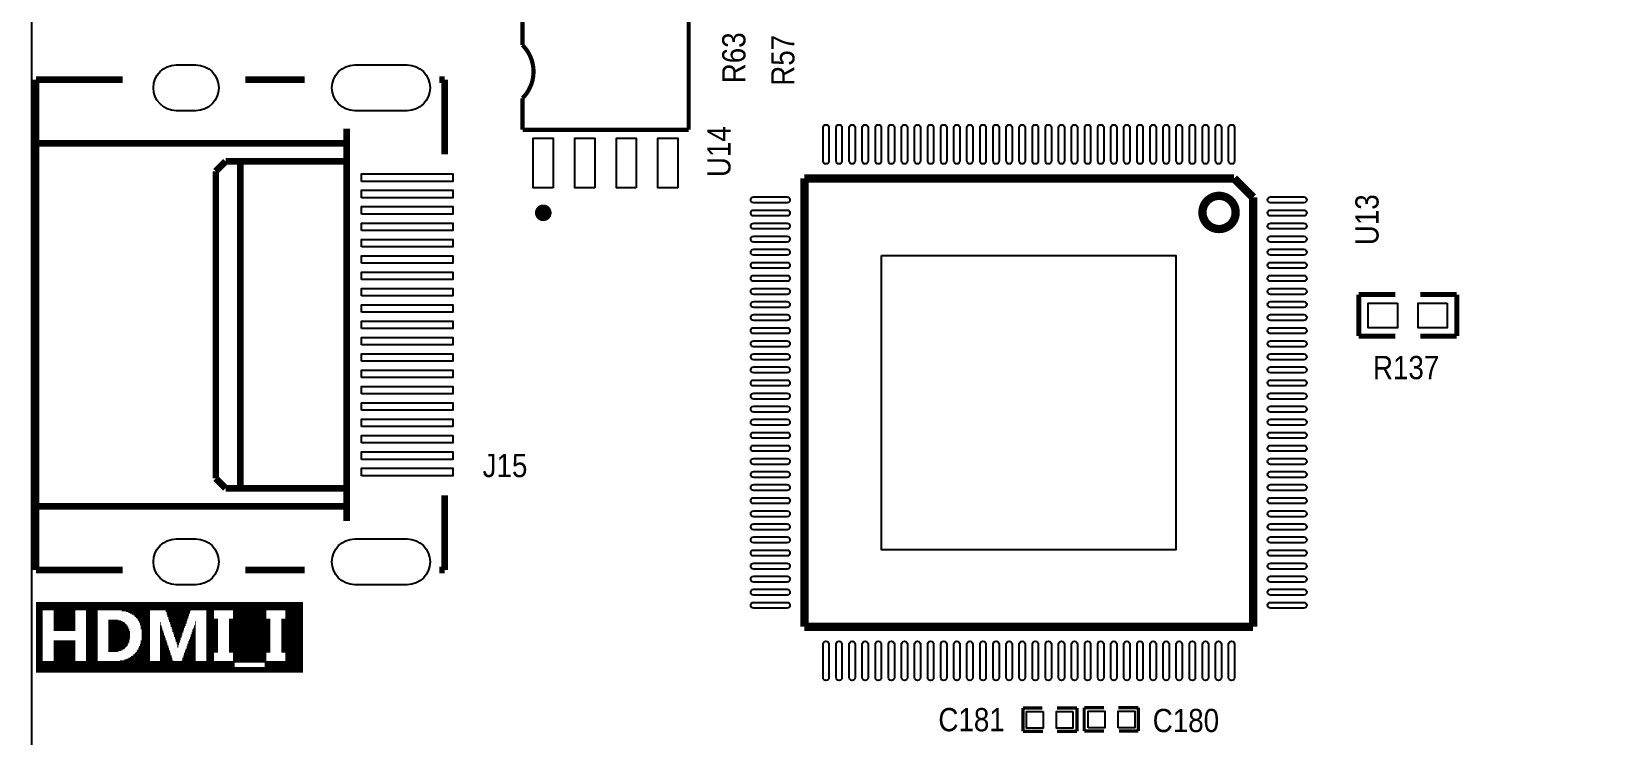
# Model space of a CAD drawing. Extents: x -1 to 188, y -4 to 106.
# Drawn here: x 0 to 48.09, y 52.03 to 73.57 of the extents above; entities that cross this region are included whole.
import ezdxf

# ---------------------------------------------------------------- set-up
doc = ezdxf.new("R2010")
doc.units = 0
for name, color, linetype in [('BG_OUTLINE', 3, 'CONTINUOUS'), ('MA_PEN3', 5, 'CONTINUOUS'), ('PG_SILKSCREEN_TOP', 6, 'CONTINUOUS'), ('PIN_TOP', 7, 'CONTINUOUS'), ('RD_SILKSCREEN_TOP', 8, 'CONTINUOUS')]:
    doc.layers.add(name, color=color, linetype=linetype)

msp = doc.modelspace()

# ---------------------------------------------------------------- linework, layer by layer
at = {"layer": 'BG_OUTLINE'}
msp.add_lwpolyline([(165.1, 106.3198), (45.988, 106.3198), (22.576, 106.3198), (0, 106.3198), (0, 0), (15.0114, 0), (15.0114, 8.255), (33.3502, 8.255), (33.3502, 0), (41.3512, 0), (41.3512, 6.4262, -0.414214), (43.18, 8.255, -0.414214), (45.0088, 6.4262), (45.0088, -3.9878), (45.5168, -4.4958), (55.6895, -4.4958)], format="xyb", dxfattribs=at)
at = {"layer": 'MA_PEN3', "const_width": 0.0254}
for points in [[(0.143, 56.1025), (8.2964, 56.1025)], [(0.143, 56.0771), (8.2964, 56.0771)], [(0.143, 56.0517), (8.2964, 56.0517)], [(0.143, 56.0263), (8.2964, 56.0263)], [(0.143, 56.0009), (8.2964, 56.0009)], [(0.143, 55.9755), (8.2964, 55.9755)], [(0.143, 55.9501), (8.2964, 55.9501)], [(0.143, 55.9247), (8.2964, 55.9247)], [(0.143, 55.8993), (8.2964, 55.8993)], [(0.143, 55.8739), (8.2964, 55.8739)], [(0.143, 55.8485), (0.3462, 55.8485)], [(0.143, 55.8231), (0.3462, 55.8231)], [(0.143, 55.7977), (0.3462, 55.7977)], [(0.143, 55.7723), (0.3462, 55.7723)], [(0.6764, 55.8485), (1.3368, 55.8485)], [(0.6764, 55.8231), (1.3368, 55.8231)], [(0.6764, 55.7977), (1.3368, 55.7977)], [(0.6764, 55.7723), (1.3368, 55.7723)], [(1.667, 55.8485), (2.0226, 55.8485)], [(1.667, 55.8231), (2.0226, 55.8231)], [(1.667, 55.7977), (2.0226, 55.7977)], [(1.667, 55.7723), (2.0226, 55.7723)], [(2.7592, 55.8485), (3.6228, 55.8485)], [(2.8862, 55.8231), (3.6228, 55.8231)], [(2.9624, 55.7977), (3.6228, 55.7977)], [(3.0132, 55.7723), (3.6228, 55.7723)], [(4.1054, 55.8485), (4.8674, 55.8485)], [(4.1054, 55.8231), (4.842, 55.8231)], [(4.1308, 55.7977), (4.842, 55.7977)], [(4.1308, 55.7723), (4.842, 55.7723)], [(5.35, 55.8485), (5.5786, 55.8485)], [(5.35, 55.8231), (5.5786, 55.8231)], [(5.35, 55.7977), (5.5786, 55.7977)], [(5.35, 55.7723), (5.5786, 55.7723)], [(6.1628, 55.8485), (7.1788, 55.8485)], [(6.1628, 55.8231), (7.1788, 55.8231)], [(6.1628, 55.7977), (7.1788, 55.7977)], [(6.1628, 55.7723), (7.1788, 55.7723)], [(7.763, 55.8485), (8.2964, 55.8485)], [(7.763, 55.8231), (8.2964, 55.8231)], [(7.763, 55.7977), (8.2964, 55.7977)], [(7.763, 55.7723), (8.2964, 55.7723)], [(0.143, 55.7469), (0.3462, 55.7469)], [(0.143, 55.7215), (0.3462, 55.7215)], [(0.143, 55.6961), (0.3462, 55.6961)], [(0.143, 55.6707), (0.3462, 55.6707)], [(0.143, 55.6453), (0.3462, 55.6453)], [(0.143, 55.6199), (0.3462, 55.6199)], [(0.143, 55.5945), (0.3462, 55.5945)], [(0.143, 55.5691), (0.3462, 55.5691)], [(0.143, 55.5437), (0.3462, 55.5437)], [(0.143, 55.5183), (0.3462, 55.5183)], [(0.143, 55.4929), (0.3462, 55.4929)], [(0.143, 55.4675), (0.3462, 55.4675)], [(0.143, 55.4421), (0.3462, 55.4421)], [(0.143, 55.4167), (0.3462, 55.4167)], [(0.143, 55.3913), (0.3462, 55.3913)], [(0.143, 55.3659), (0.3462, 55.3659)], [(0.143, 55.3405), (0.3462, 55.3405)], [(0.143, 55.3151), (0.3462, 55.3151)], [(0.6764, 55.7469), (1.3368, 55.7469)], [(0.6764, 55.7215), (1.3368, 55.7215)], [(0.6764, 55.6961), (1.3368, 55.6961)], [(0.6764, 55.6707), (1.3368, 55.6707)], [(0.6764, 55.6453), (1.3368, 55.6453)], [(0.6764, 55.6199), (1.3368, 55.6199)], [(0.6764, 55.5945), (1.3368, 55.5945)], [(0.6764, 55.5691), (1.3368, 55.5691)], [(0.6764, 55.5437), (1.3368, 55.5437)], [(0.6764, 55.5183), (1.3368, 55.5183)], [(0.6764, 55.4929), (1.3368, 55.4929)], [(0.6764, 55.4675), (1.3368, 55.4675)], [(0.6764, 55.4421), (1.3368, 55.4421)], [(0.6764, 55.4167), (1.3368, 55.4167)], [(0.6764, 55.3913), (1.3368, 55.3913)], [(0.6764, 55.3659), (1.3368, 55.3659)], [(0.6764, 55.3405), (1.3368, 55.3405)], [(0.6764, 55.3151), (1.3368, 55.3151)], [(1.667, 55.7469), (2.0226, 55.7469)], [(1.667, 55.7215), (2.0226, 55.7215)], [(1.667, 55.6961), (2.0226, 55.6961)], [(1.667, 55.6707), (2.0226, 55.6707)], [(1.667, 55.6453), (2.0226, 55.6453)], [(1.667, 55.6199), (2.0226, 55.6199)], [(1.667, 55.5945), (2.0226, 55.5945)], [(1.667, 55.5691), (2.0226, 55.5691)], [(1.667, 55.5437), (2.0226, 55.5437)], [(1.667, 55.5183), (2.0226, 55.5183)], [(1.667, 55.4929), (2.0226, 55.4929)], [(1.667, 55.4675), (2.0226, 55.4675)], [(1.667, 55.4421), (2.0226, 55.4421)], [(1.667, 55.4167), (2.0226, 55.4167)], [(1.667, 55.3913), (2.0226, 55.3913)], [(1.667, 55.3659), (2.0226, 55.3659)], [(1.667, 55.3405), (2.0226, 55.3405)], [(1.667, 55.3151), (2.0226, 55.3151)], [(2.3528, 55.5691), (2.6576, 55.5691)], [(2.3528, 55.5437), (2.7338, 55.5437)], [(2.3528, 55.5183), (2.7846, 55.5183)], [(2.3528, 55.4929), (2.8354, 55.4929)], [(2.3528, 55.4675), (2.8608, 55.4675)], [(2.3528, 55.4421), (2.8862, 55.4421)], [(2.3528, 55.4167), (2.9116, 55.4167)], [(2.3528, 55.3913), (2.937, 55.3913)], [(2.3528, 55.3659), (2.937, 55.3659)], [(2.3528, 55.3405), (2.9624, 55.3405)], [(2.3528, 55.3151), (2.9624, 55.3151)], [(3.064, 55.7469), (3.6228, 55.7469)], [(3.1148, 55.7215), (3.6228, 55.7215)], [(3.1402, 55.6961), (3.6228, 55.6961)], [(3.1656, 55.6707), (3.6228, 55.6707)], [(3.191, 55.6453), (3.6228, 55.6453)], [(3.2164, 55.6199), (3.6228, 55.6199)], [(3.2418, 55.5945), (3.6228, 55.5945)], [(3.2418, 55.5691), (3.6228, 55.5691)], [(3.2672, 55.5437), (3.6228, 55.5437)], [(3.2926, 55.5183), (3.6228, 55.5183)], [(3.2926, 55.4929), (3.6228, 55.4929)], [(3.318, 55.4675), (3.6228, 55.4675)], [(3.318, 55.4421), (3.6228, 55.4421)], [(3.318, 55.4167), (3.6228, 55.4167)], [(3.3434, 55.3913), (3.6228, 55.3913)], [(3.3434, 55.3659), (3.6228, 55.3659)], [(3.3434, 55.3405), (3.6228, 55.3405)], [(3.3434, 55.3151), (3.6228, 55.3151)], [(3.9276, 55.4929), (3.953, 55.4929)], [(3.9276, 55.4675), (3.953, 55.4675)], [(3.9276, 55.4421), (3.953, 55.4421)], [(3.9276, 55.4167), (3.953, 55.4167)], [(3.9276, 55.3913), (3.9784, 55.3913)], [(3.9276, 55.3659), (3.9784, 55.3659)], [(3.9276, 55.3405), (3.9784, 55.3405)], [(3.9276, 55.3151), (4.0038, 55.3151)], [(4.1308, 55.7469), (4.8166, 55.7469)], [(4.1562, 55.7215), (4.8166, 55.7215)], [(4.1562, 55.6961), (4.8166, 55.6961)], [(4.1562, 55.6707), (4.7912, 55.6707)], [(4.1816, 55.6453), (4.7912, 55.6453)], [(4.1816, 55.6199), (4.7912, 55.6199)], [(4.1816, 55.5945), (4.7658, 55.5945)], [(4.207, 55.5691), (4.7658, 55.5691)], [(4.207, 55.5437), (4.7658, 55.5437)], [(4.207, 55.5183), (4.7404, 55.5183)], [(4.2324, 55.4929), (4.7404, 55.4929)], [(4.2324, 55.4675), (4.7404, 55.4675)], [(4.2324, 55.4421), (4.715, 55.4421)], [(4.2578, 55.4167), (4.715, 55.4167)], [(4.2578, 55.3913), (4.715, 55.3913)], [(4.2578, 55.3659), (4.6896, 55.3659)], [(4.2832, 55.3405), (4.6896, 55.3405)], [(4.2832, 55.3151), (4.6642, 55.3151)], [(4.9436, 55.3151), (5.0198, 55.3151)], [(4.969, 55.3913), (5.0198, 55.3913)], [(4.969, 55.3659), (5.0198, 55.3659)], [(4.969, 55.3405), (5.0198, 55.3405)], [(4.9944, 55.5183), (5.0198, 55.5183)], [(4.9944, 55.4929), (5.0198, 55.4929)], [(4.9944, 55.4675), (5.0198, 55.4675)], [(4.9944, 55.4421), (5.0198, 55.4421)], [(4.9944, 55.4167), (5.0198, 55.4167)], [(5.35, 55.7469), (5.5786, 55.7469)], [(5.35, 55.7215), (5.5786, 55.7215)], [(5.35, 55.6961), (5.5786, 55.6961)], [(5.35, 55.6707), (5.5786, 55.6707)], [(5.35, 55.6453), (5.5786, 55.6453)], [(5.35, 55.6199), (5.5786, 55.6199)], [(5.35, 55.5945), (5.7056, 55.5945)], [(5.35, 55.5691), (5.7056, 55.5691)], [(5.35, 55.5437), (5.7056, 55.5437)], [(5.35, 55.5183), (5.7056, 55.5183)], [(5.35, 55.4929), (5.7056, 55.4929)], [(5.35, 55.4675), (5.7056, 55.4675)], [(5.35, 55.4421), (5.7056, 55.4421)], [(5.35, 55.4167), (5.7056, 55.4167)], [(5.35, 55.3913), (5.7056, 55.3913)], [(5.35, 55.3659), (5.7056, 55.3659)], [(5.35, 55.3405), (5.7056, 55.3405)], [(5.35, 55.3151), (5.7056, 55.3151)], [(6.0358, 55.5945), (7.3058, 55.5945)], [(6.0358, 55.5691), (7.3058, 55.5691)], [(6.0358, 55.5437), (7.3058, 55.5437)], [(6.0358, 55.5183), (7.3058, 55.5183)], [(6.0358, 55.4929), (7.3058, 55.4929)], [(6.0358, 55.4675), (7.3058, 55.4675)], [(6.0358, 55.4421), (7.3058, 55.4421)], [(6.0358, 55.4167), (7.3058, 55.4167)], [(6.0358, 55.3913), (7.3058, 55.3913)], [(6.0358, 55.3659), (7.3058, 55.3659)], [(6.0358, 55.3405), (7.3058, 55.3405)], [(6.0358, 55.3151), (7.3058, 55.3151)], [(6.1628, 55.7469), (7.1788, 55.7469)], [(6.1628, 55.7215), (7.1788, 55.7215)], [(6.1628, 55.6961), (7.1788, 55.6961)], [(6.1628, 55.6707), (7.1788, 55.6707)], [(6.1628, 55.6453), (7.1788, 55.6453)], [(6.1628, 55.6199), (7.1788, 55.6199)], [(7.636, 55.5945), (8.2964, 55.5945)], [(7.636, 55.5691), (8.2964, 55.5691)], [(7.636, 55.5437), (8.2964, 55.5437)], [(7.636, 55.5183), (8.2964, 55.5183)], [(7.636, 55.4929), (8.2964, 55.4929)], [(7.636, 55.4675), (8.2964, 55.4675)], [(7.636, 55.4421), (8.2964, 55.4421)], [(7.636, 55.4167), (8.2964, 55.4167)], [(7.636, 55.3913), (8.2964, 55.3913)], [(7.636, 55.3659), (8.2964, 55.3659)], [(7.636, 55.3405), (8.2964, 55.3405)], [(7.636, 55.3151), (8.2964, 55.3151)], [(7.763, 55.7469), (8.2964, 55.7469)], [(7.763, 55.7215), (8.2964, 55.7215)], [(7.763, 55.6961), (8.2964, 55.6961)], [(7.763, 55.6707), (8.2964, 55.6707)], [(7.763, 55.6453), (8.2964, 55.6453)], [(7.763, 55.6199), (8.2964, 55.6199)], [(0.143, 55.2897), (0.3462, 55.2897)], [(0.143, 55.2643), (0.3462, 55.2643)], [(0.143, 55.2389), (0.3462, 55.2389)], [(0.143, 55.2135), (0.3462, 55.2135)], [(0.143, 55.1881), (0.3462, 55.1881)], [(0.143, 55.1627), (0.3462, 55.1627)], [(0.143, 55.1373), (0.3462, 55.1373)], [(0.143, 55.1119), (0.3462, 55.1119)], [(0.143, 55.0865), (0.3462, 55.0865)], [(0.143, 55.0611), (0.3462, 55.0611)], [(0.143, 55.0357), (0.3462, 55.0357)], [(0.143, 55.0103), (0.3462, 55.0103)], [(0.143, 54.9849), (0.3462, 54.9849)], [(0.143, 54.9595), (0.3462, 54.9595)], [(0.143, 54.9341), (0.3462, 54.9341)], [(0.143, 54.9087), (0.3462, 54.9087)], [(0.143, 54.8833), (0.3462, 54.8833)], [(0.143, 54.8579), (0.3462, 54.8579)], [(0.143, 54.8325), (0.3462, 54.8325)], [(0.6764, 55.2897), (1.3368, 55.2897)], [(0.6764, 55.2643), (1.3368, 55.2643)], [(0.6764, 55.2389), (1.3368, 55.2389)], [(0.6764, 54.9341), (1.3368, 54.9341)], [(0.6764, 54.9087), (1.3368, 54.9087)], [(0.6764, 54.8833), (1.3368, 54.8833)], [(0.6764, 54.8579), (1.3368, 54.8579)], [(0.6764, 54.8325), (1.3368, 54.8325)], [(1.667, 55.2897), (2.0226, 55.2897)], [(1.667, 55.2643), (2.0226, 55.2643)], [(1.667, 55.2389), (2.0226, 55.2389)], [(1.667, 55.2135), (2.0226, 55.2135)], [(1.667, 55.1881), (2.0226, 55.1881)], [(1.667, 55.1627), (2.0226, 55.1627)], [(1.667, 55.1373), (2.0226, 55.1373)], [(1.667, 55.1119), (2.0226, 55.1119)], [(1.667, 55.0865), (2.0226, 55.0865)], [(1.667, 55.0611), (2.0226, 55.0611)], [(1.667, 55.0357), (2.0226, 55.0357)], [(1.667, 55.0103), (2.0226, 55.0103)], [(1.667, 54.9849), (2.0226, 54.9849)], [(1.667, 54.9595), (2.0226, 54.9595)], [(1.667, 54.9341), (2.0226, 54.9341)], [(1.667, 54.9087), (2.0226, 54.9087)], [(1.667, 54.8833), (2.0226, 54.8833)], [(1.667, 54.8579), (2.0226, 54.8579)], [(1.667, 54.8325), (2.0226, 54.8325)], [(2.3528, 55.2897), (2.9878, 55.2897)], [(2.3528, 55.2643), (2.9878, 55.2643)], [(2.3528, 55.2389), (2.9878, 55.2389)], [(2.3528, 55.2135), (3.0132, 55.2135)], [(2.3528, 55.1881), (3.0132, 55.1881)], [(2.3528, 55.1627), (3.0132, 55.1627)], [(2.3528, 55.1373), (3.0132, 55.1373)], [(2.3528, 55.1119), (3.0132, 55.1119)], [(2.3528, 55.0865), (3.0132, 55.0865)], [(2.3528, 55.0611), (3.0132, 55.0611)], [(2.3528, 55.0357), (3.0132, 55.0357)], [(2.3528, 55.0103), (3.0132, 55.0103)], [(2.3528, 54.9849), (3.0132, 54.9849)], [(2.3528, 54.9595), (2.9878, 54.9595)], [(2.3528, 54.9341), (2.9878, 54.9341)], [(2.3528, 54.9087), (2.9878, 54.9087)], [(2.3528, 54.8833), (2.9878, 54.8833)], [(2.3528, 54.8579), (2.9624, 54.8579)], [(2.3528, 54.8325), (2.9624, 54.8325)], [(3.318, 54.8325), (3.6228, 54.8325)], [(3.3434, 55.2897), (3.6228, 55.2897)], [(3.3434, 54.9341), (3.6228, 54.9341)], [(3.3434, 54.9087), (3.6228, 54.9087)], [(3.3434, 54.8833), (3.6228, 54.8833)], [(3.3434, 54.8579), (3.6228, 54.8579)], [(3.3688, 55.2643), (3.6228, 55.2643)], [(3.3688, 55.2389), (3.6228, 55.2389)], [(3.3688, 55.2135), (3.6228, 55.2135)], [(3.3688, 55.1881), (3.6228, 55.1881)], [(3.3688, 55.1627), (3.6228, 55.1627)], [(3.3688, 55.1373), (3.6228, 55.1373)], [(3.3688, 55.1119), (3.6228, 55.1119)], [(3.3688, 55.0865), (3.6228, 55.0865)], [(3.3688, 55.0611), (3.6228, 55.0611)], [(3.3688, 55.0357), (3.6228, 55.0357)], [(3.3688, 55.0103), (3.6228, 55.0103)], [(3.3688, 54.9849), (3.6228, 54.9849)], [(3.3688, 54.9595), (3.6228, 54.9595)], [(3.9276, 55.2897), (4.0038, 55.2897)], [(3.9276, 55.2643), (4.0038, 55.2643)], [(3.9276, 55.2389), (4.0292, 55.2389)], [(3.9276, 55.2135), (4.0292, 55.2135)], [(3.9276, 55.1881), (4.0292, 55.1881)], [(3.9276, 55.1627), (4.0546, 55.1627)], [(3.9276, 55.1373), (4.0546, 55.1373)], [(3.9276, 55.1119), (4.0546, 55.1119)], [(3.9276, 55.0865), (4.08, 55.0865)], [(3.9276, 55.0611), (4.08, 55.0611)], [(3.9276, 55.0357), (4.08, 55.0357)], [(3.9276, 55.0103), (4.1054, 55.0103)], [(3.9276, 54.9849), (4.1054, 54.9849)], [(3.9276, 54.9595), (4.1054, 54.9595)], [(3.9276, 54.9341), (4.1308, 54.9341)], [(3.9276, 54.9087), (4.1308, 54.9087)], [(3.9276, 54.8833), (4.1308, 54.8833)], [(3.9276, 54.8579), (4.1562, 54.8579)], [(3.9276, 54.8325), (4.1562, 54.8325)], [(4.2832, 55.2897), (4.6642, 55.2897)], [(4.3086, 55.2643), (4.6642, 55.2643)], [(4.3086, 55.2389), (4.6388, 55.2389)], [(4.3086, 55.2135), (4.6388, 55.2135)], [(4.334, 55.1881), (4.6388, 55.1881)], [(4.334, 55.1627), (4.6134, 55.1627)], [(4.334, 55.1373), (4.6134, 55.1373)], [(4.3594, 55.1119), (4.6134, 55.1119)], [(4.3594, 55.0865), (4.588, 55.0865)], [(4.3594, 55.0611), (4.588, 55.0611)], [(4.3848, 55.0357), (4.588, 55.0357)], [(4.3848, 55.0103), (4.5626, 55.0103)], [(4.3848, 54.9849), (4.5626, 54.9849)], [(4.4102, 54.9595), (4.5626, 54.9595)], [(4.4102, 54.9341), (4.5372, 54.9341)], [(4.4102, 54.9087), (4.5372, 54.9087)], [(4.4356, 54.8833), (4.5372, 54.8833)], [(4.4356, 54.8579), (4.5118, 54.8579)], [(4.4356, 54.8325), (4.5118, 54.8325)], [(4.7658, 54.8325), (5.0198, 54.8325)], [(4.7912, 54.9087), (5.0198, 54.9087)], [(4.7912, 54.8833), (5.0198, 54.8833)], [(4.7912, 54.8579), (5.0198, 54.8579)], [(4.8166, 54.9595), (5.0198, 54.9595)], [(4.8166, 54.9341), (5.0198, 54.9341)], [(4.842, 55.0357), (5.0198, 55.0357)], [(4.842, 55.0103), (5.0198, 55.0103)], [(4.842, 54.9849), (5.0198, 54.9849)], [(4.8674, 55.1119), (5.0198, 55.1119)], [(4.8674, 55.0865), (5.0198, 55.0865)], [(4.8674, 55.0611), (5.0198, 55.0611)], [(4.8928, 55.1881), (5.0198, 55.1881)], [(4.8928, 55.1627), (5.0198, 55.1627)], [(4.8928, 55.1373), (5.0198, 55.1373)], [(4.9182, 55.2643), (5.0198, 55.2643)], [(4.9182, 55.2389), (5.0198, 55.2389)], [(4.9182, 55.2135), (5.0198, 55.2135)], [(4.9436, 55.2897), (5.0198, 55.2897)], [(5.35, 55.2897), (5.7056, 55.2897)], [(5.35, 55.2643), (5.7056, 55.2643)], [(5.35, 55.2389), (5.7056, 55.2389)], [(5.35, 55.2135), (5.7056, 55.2135)], [(5.35, 55.1881), (5.7056, 55.1881)], [(5.35, 55.1627), (5.7056, 55.1627)], [(5.35, 55.1373), (5.7056, 55.1373)], [(5.35, 55.1119), (5.7056, 55.1119)], [(5.35, 55.0865), (5.7056, 55.0865)], [(5.35, 55.0611), (5.7056, 55.0611)], [(5.35, 55.0357), (5.7056, 55.0357)], [(5.35, 55.0103), (5.7056, 55.0103)], [(5.35, 54.9849), (5.7056, 54.9849)], [(5.35, 54.9595), (5.7056, 54.9595)], [(5.35, 54.9341), (5.7056, 54.9341)], [(5.35, 54.9087), (5.7056, 54.9087)], [(5.35, 54.8833), (5.7056, 54.8833)], [(5.35, 54.8579), (5.7056, 54.8579)], [(5.35, 54.8325), (5.7056, 54.8325)], [(6.0358, 55.2897), (7.3058, 55.2897)], [(6.0358, 55.2643), (7.3058, 55.2643)], [(6.0358, 55.2389), (7.3058, 55.2389)], [(6.0358, 55.2135), (7.3058, 55.2135)], [(6.0358, 55.1881), (7.3058, 55.1881)], [(6.0358, 55.1627), (7.3058, 55.1627)], [(6.0358, 55.1373), (7.3058, 55.1373)], [(6.0358, 55.1119), (7.3058, 55.1119)], [(6.0358, 55.0865), (7.3058, 55.0865)], [(6.0358, 55.0611), (7.3058, 55.0611)], [(6.0358, 55.0357), (7.3058, 55.0357)], [(6.0358, 55.0103), (7.3058, 55.0103)], [(6.0358, 54.9849), (7.3058, 54.9849)], [(6.0358, 54.9595), (7.3058, 54.9595)], [(6.0358, 54.9341), (7.3058, 54.9341)], [(6.0358, 54.9087), (7.3058, 54.9087)], [(6.0358, 54.8833), (7.3058, 54.8833)], [(6.0358, 54.8579), (7.3058, 54.8579)], [(6.0358, 54.8325), (7.3058, 54.8325)], [(7.636, 55.2897), (8.2964, 55.2897)], [(7.636, 55.2643), (8.2964, 55.2643)], [(7.636, 55.2389), (8.2964, 55.2389)], [(7.636, 55.2135), (8.2964, 55.2135)], [(7.636, 55.1881), (8.2964, 55.1881)], [(7.636, 55.1627), (8.2964, 55.1627)], [(7.636, 55.1373), (8.2964, 55.1373)], [(7.636, 55.1119), (8.2964, 55.1119)], [(7.636, 55.0865), (8.2964, 55.0865)], [(7.636, 55.0611), (8.2964, 55.0611)], [(7.636, 55.0357), (8.2964, 55.0357)], [(7.636, 55.0103), (8.2964, 55.0103)], [(7.636, 54.9849), (8.2964, 54.9849)], [(7.636, 54.9595), (8.2964, 54.9595)], [(7.636, 54.9341), (8.2964, 54.9341)], [(7.636, 54.9087), (8.2964, 54.9087)], [(7.636, 54.8833), (8.2964, 54.8833)], [(7.636, 54.8579), (8.2964, 54.8579)], [(7.636, 54.8325), (8.2964, 54.8325)], [(0.143, 54.8071), (0.3462, 54.8071)], [(0.143, 54.7817), (0.3462, 54.7817)], [(0.143, 54.7563), (0.3462, 54.7563)], [(0.143, 54.7309), (0.3462, 54.7309)], [(0.143, 54.7055), (0.3462, 54.7055)], [(0.143, 54.6801), (0.3462, 54.6801)], [(0.143, 54.6547), (0.3462, 54.6547)], [(0.143, 54.6293), (0.3462, 54.6293)], [(0.143, 54.6039), (0.3462, 54.6039)], [(0.143, 54.5785), (0.3462, 54.5785)], [(0.143, 54.5531), (0.3462, 54.5531)], [(0.143, 54.5277), (0.3462, 54.5277)], [(0.143, 54.5023), (0.3462, 54.5023)], [(0.143, 54.4769), (0.3462, 54.4769)], [(0.143, 54.4515), (0.3462, 54.4515)], [(0.143, 54.4261), (0.3462, 54.4261)], [(0.143, 54.4007), (0.3462, 54.4007)], [(0.143, 54.3753), (0.3462, 54.3753)], [(0.143, 54.3499), (0.3462, 54.3499)], [(0.6764, 54.8071), (1.3368, 54.8071)], [(0.6764, 54.7817), (1.3368, 54.7817)], [(0.6764, 54.7563), (1.3368, 54.7563)], [(0.6764, 54.7309), (1.3368, 54.7309)], [(0.6764, 54.7055), (1.3368, 54.7055)], [(0.6764, 54.6801), (1.3368, 54.6801)], [(0.6764, 54.6547), (1.3368, 54.6547)], [(0.6764, 54.6293), (1.3368, 54.6293)], [(0.6764, 54.6039), (1.3368, 54.6039)], [(0.6764, 54.5785), (1.3368, 54.5785)], [(0.6764, 54.5531), (1.3368, 54.5531)], [(0.6764, 54.5277), (1.3368, 54.5277)], [(0.6764, 54.5023), (1.3368, 54.5023)], [(0.6764, 54.4769), (1.3368, 54.4769)], [(0.6764, 54.4515), (1.3368, 54.4515)], [(0.6764, 54.4261), (1.3368, 54.4261)], [(0.6764, 54.4007), (1.3368, 54.4007)], [(0.6764, 54.3753), (1.3368, 54.3753)], [(0.6764, 54.3499), (1.3368, 54.3499)], [(1.667, 54.8071), (2.0226, 54.8071)], [(1.667, 54.7817), (2.0226, 54.7817)], [(1.667, 54.7563), (2.0226, 54.7563)], [(1.667, 54.7309), (2.0226, 54.7309)], [(1.667, 54.7055), (2.0226, 54.7055)], [(1.667, 54.6801), (2.0226, 54.6801)], [(1.667, 54.6547), (2.0226, 54.6547)], [(1.667, 54.6293), (2.0226, 54.6293)], [(1.667, 54.6039), (2.0226, 54.6039)], [(1.667, 54.5785), (2.0226, 54.5785)], [(1.667, 54.5531), (2.0226, 54.5531)], [(1.667, 54.5277), (2.0226, 54.5277)], [(1.667, 54.5023), (2.0226, 54.5023)], [(1.667, 54.4769), (2.0226, 54.4769)], [(1.667, 54.4515), (2.0226, 54.4515)], [(1.667, 54.4261), (2.0226, 54.4261)], [(1.667, 54.4007), (2.0226, 54.4007)], [(1.667, 54.3753), (2.0226, 54.3753)], [(1.667, 54.3499), (2.0226, 54.3499)], [(2.3528, 54.8071), (2.937, 54.8071)], [(2.3528, 54.7817), (2.937, 54.7817)], [(2.3528, 54.7563), (2.9116, 54.7563)], [(2.3528, 54.7309), (2.8862, 54.7309)], [(2.3528, 54.7055), (2.8608, 54.7055)], [(2.3528, 54.6801), (2.8354, 54.6801)], [(2.3528, 54.6547), (2.7846, 54.6547)], [(2.3528, 54.6293), (2.7338, 54.6293)], [(2.3528, 54.6039), (2.6576, 54.6039)], [(2.8354, 54.3499), (3.6228, 54.3499)], [(2.9116, 54.3753), (3.6228, 54.3753)], [(2.9624, 54.4007), (3.6228, 54.4007)], [(3.0132, 54.4261), (3.6228, 54.4261)], [(3.0386, 54.4515), (3.6228, 54.4515)], [(3.0894, 54.4769), (3.6228, 54.4769)], [(3.1148, 54.5023), (3.6228, 54.5023)], [(3.1402, 54.5277), (3.6228, 54.5277)], [(3.1656, 54.5531), (3.6228, 54.5531)], [(3.191, 54.5785), (3.6228, 54.5785)], [(3.2164, 54.6293), (3.6228, 54.6293)], [(3.2164, 54.6039), (3.6228, 54.6039)], [(3.2418, 54.6547), (3.6228, 54.6547)], [(3.2672, 54.7055), (3.6228, 54.7055)], [(3.2672, 54.6801), (3.6228, 54.6801)], [(3.2926, 54.7563), (3.6228, 54.7563)], [(3.2926, 54.7309), (3.6228, 54.7309)], [(3.318, 54.8071), (3.6228, 54.8071)], [(3.318, 54.7817), (3.6228, 54.7817)], [(3.9276, 54.8071), (4.1562, 54.8071)], [(3.9276, 54.7817), (4.1816, 54.7817)], [(3.9276, 54.7563), (4.1816, 54.7563)], [(3.9276, 54.7309), (4.1816, 54.7309)], [(3.9276, 54.7055), (4.207, 54.7055)], [(3.9276, 54.6801), (4.207, 54.6801)], [(3.9276, 54.6547), (4.207, 54.6547)], [(3.9276, 54.6293), (4.2324, 54.6293)], [(3.9276, 54.6039), (4.2324, 54.6039)], [(3.9276, 54.5785), (4.2324, 54.5785)], [(3.9276, 54.5531), (4.2578, 54.5531)], [(3.9276, 54.5277), (4.2578, 54.5277)], [(3.9276, 54.5023), (4.2578, 54.5023)], [(3.9276, 54.4769), (4.2832, 54.4769)], [(3.9276, 54.4515), (4.2832, 54.4515)], [(3.9276, 54.4261), (4.2832, 54.4261)], [(3.9276, 54.4007), (4.3086, 54.4007)], [(3.9276, 54.3753), (4.3086, 54.3753)], [(3.9276, 54.3499), (4.3086, 54.3499)], [(4.461, 54.8071), (4.5118, 54.8071)], [(4.461, 54.7817), (4.4864, 54.7817)], [(4.461, 54.7563), (4.4864, 54.7563)], [(4.461, 54.7309), (4.4864, 54.7309)], [(4.6134, 54.4007), (5.0198, 54.4007)], [(4.6134, 54.3753), (5.0198, 54.3753)], [(4.6134, 54.3499), (5.0198, 54.3499)], [(4.6388, 54.4769), (5.0198, 54.4769)], [(4.6388, 54.4515), (5.0198, 54.4515)], [(4.6388, 54.4261), (5.0198, 54.4261)], [(4.6642, 54.5531), (5.0198, 54.5531)], [(4.6642, 54.5277), (5.0198, 54.5277)], [(4.6642, 54.5023), (5.0198, 54.5023)], [(4.6896, 54.6293), (5.0198, 54.6293)], [(4.6896, 54.6039), (5.0198, 54.6039)], [(4.6896, 54.5785), (5.0198, 54.5785)], [(4.715, 54.6801), (5.0198, 54.6801)], [(4.715, 54.6547), (5.0198, 54.6547)], [(4.7404, 54.7563), (5.0198, 54.7563)], [(4.7404, 54.7309), (5.0198, 54.7309)], [(4.7404, 54.7055), (5.0198, 54.7055)], [(4.7658, 54.8071), (5.0198, 54.8071)], [(4.7658, 54.7817), (5.0198, 54.7817)], [(5.35, 54.8071), (5.7056, 54.8071)], [(5.35, 54.7817), (5.7056, 54.7817)], [(5.35, 54.7563), (5.7056, 54.7563)], [(5.35, 54.7309), (5.7056, 54.7309)], [(5.35, 54.7055), (5.7056, 54.7055)], [(5.35, 54.6801), (5.7056, 54.6801)], [(5.35, 54.6547), (5.7056, 54.6547)], [(5.35, 54.6293), (5.7056, 54.6293)], [(5.35, 54.6039), (5.7056, 54.6039)], [(5.35, 54.5785), (5.7056, 54.5785)], [(5.35, 54.5531), (5.5786, 54.5531)], [(5.35, 54.5277), (5.5786, 54.5277)], [(5.35, 54.5023), (5.5786, 54.5023)], [(5.35, 54.4769), (5.5786, 54.4769)], [(5.35, 54.4515), (5.5786, 54.4515)], [(5.35, 54.4261), (5.5786, 54.4261)], [(5.35, 54.4007), (5.5786, 54.4007)], [(5.35, 54.3753), (5.5786, 54.3753)], [(5.35, 54.3499), (5.5786, 54.3499)], [(6.0358, 54.8071), (7.3058, 54.8071)], [(6.0358, 54.7817), (7.3058, 54.7817)], [(6.0358, 54.7563), (7.3058, 54.7563)], [(6.0358, 54.7309), (7.3058, 54.7309)], [(6.0358, 54.7055), (7.3058, 54.7055)], [(6.0358, 54.6801), (7.3058, 54.6801)], [(6.0358, 54.6547), (7.3058, 54.6547)], [(6.0358, 54.6293), (7.3058, 54.6293)], [(6.0358, 54.6039), (7.3058, 54.6039)], [(6.0358, 54.5785), (7.3058, 54.5785)], [(6.1628, 54.5531), (7.1788, 54.5531)], [(6.1628, 54.5277), (7.1788, 54.5277)], [(6.1628, 54.5023), (7.1788, 54.5023)], [(6.1628, 54.4769), (7.1788, 54.4769)], [(6.1628, 54.4515), (7.1788, 54.4515)], [(6.1628, 54.4261), (7.1788, 54.4261)], [(6.1628, 54.4007), (7.1788, 54.4007)], [(6.1628, 54.3753), (7.1788, 54.3753)], [(6.1628, 54.3499), (7.1788, 54.3499)], [(7.636, 54.8071), (8.2964, 54.8071)], [(7.636, 54.7817), (8.2964, 54.7817)], [(7.636, 54.7563), (8.2964, 54.7563)], [(7.636, 54.7309), (8.2964, 54.7309)], [(7.636, 54.7055), (8.2964, 54.7055)], [(7.636, 54.6801), (8.2964, 54.6801)], [(7.636, 54.6547), (8.2964, 54.6547)], [(7.636, 54.6293), (8.2964, 54.6293)], [(7.636, 54.6039), (8.2964, 54.6039)], [(7.636, 54.5785), (8.2964, 54.5785)], [(7.763, 54.5531), (8.2964, 54.5531)], [(7.763, 54.5277), (8.2964, 54.5277)], [(7.763, 54.5023), (8.2964, 54.5023)], [(7.763, 54.4769), (8.2964, 54.4769)], [(7.763, 54.4515), (8.2964, 54.4515)], [(7.763, 54.4261), (8.2964, 54.4261)], [(7.763, 54.4007), (8.2964, 54.4007)], [(7.763, 54.3753), (8.2964, 54.3753)], [(7.763, 54.3499), (8.2964, 54.3499)], [(0.143, 54.3245), (0.3462, 54.3245)], [(0.143, 54.2991), (8.2964, 54.2991)], [(0.143, 54.2737), (8.2964, 54.2737)], [(0.143, 54.2483), (6.2136, 54.2483)], [(0.143, 54.2229), (6.2136, 54.2229)], [(0.143, 54.1975), (6.2136, 54.1975)], [(0.143, 54.1721), (6.2136, 54.1721)], [(0.143, 54.1467), (6.2136, 54.1467)], [(0.143, 54.1213), (8.2964, 54.1213)], [(0.143, 54.0959), (8.2964, 54.0959)], [(0.143, 54.0705), (8.2964, 54.0705)], [(0.143, 54.0451), (8.2964, 54.0451)], [(0.143, 54.0197), (8.2964, 54.0197)], [(0.143, 53.9943), (8.2964, 53.9943)], [(0.143, 53.9689), (8.2964, 53.9689)], [(0.6764, 54.3245), (1.3368, 54.3245)], [(1.667, 54.3245), (2.0226, 54.3245)], [(2.7084, 54.3245), (3.6228, 54.3245)], [(3.9276, 54.3245), (4.334, 54.3245)], [(4.588, 54.3245), (5.0198, 54.3245)], [(5.35, 54.3245), (5.5786, 54.3245)], [(6.1628, 54.3245), (7.1788, 54.3245)], [(7.128, 54.2483), (8.2964, 54.2483)], [(7.128, 54.2229), (8.2964, 54.2229)], [(7.128, 54.1975), (8.2964, 54.1975)], [(7.128, 54.1721), (8.2964, 54.1721)], [(7.128, 54.1467), (8.2964, 54.1467)], [(7.763, 54.3245), (8.2964, 54.3245)]]:
    msp.add_lwpolyline(points, dxfattribs=at)
at = {"layer": 'PG_SILKSCREEN_TOP'}
for points, const_width in [([(15.0114, 73.152), (15.0114, 74.1172)], 0.127), ([(20.0914, 74.1172), (20.0914, 70.5612)], 0.127), ([(0.1361, 72.0954), (2.7902, 72.0954)], 0.2032), ([(0.1361, 57.0954), (0.1361, 72.0954)], 0.2032), ([(6.5352, 72.0954), (8.3528, 72.0954)], 0.2032), ([(12.4699, 72.0954), (12.6362, 72.0954)], 0.2032), ([(12.6362, 72.0954), (12.6362, 69.8094)], 0.2032), ([(15.0114, 70.5612), (15.0114, 71.5264)], 0.127), ([(9.6363, 58.5953), (9.6363, 70.5955)], 0.2032), ([(0.1361, 70.1467), (9.6363, 70.1467)], 0.2032), ([(20.0914, 70.5612), (15.0114, 70.5612)], 0.127), ([(5.6363, 69.2953), (5.9362, 69.5955)], 0.2032), ([(5.6363, 59.8955), (5.6363, 69.2953)], 0.2032), ([(5.9362, 69.5955), (9.6363, 69.5955)], 0.2032), ([(6.381, 59.5953), (6.381, 69.5955)], 0.2032), ([(23.6306, 69.0745), (23.6306, 55.3585)], 0.254), ([(36.7624, 69.0745), (23.6306, 69.0745)], 0.254), ([(37.3466, 68.4903), (36.7624, 69.0745)], 0.254), ([(37.3466, 55.3585), (37.3466, 68.4903)], 0.254), ([(41.6941, 65.5193), (40.5765, 65.5193)], 0.1524), ([(40.5765, 65.5193), (40.5765, 65.4685)], 0.1524), ([(40.5765, 65.4685), (40.5765, 64.3001)], 0.1524), ([(42.4561, 65.5193), (43.5737, 65.5193)], 0.1524), ([(43.5737, 65.5193), (43.5737, 65.4685)], 0.1524), ([(43.5737, 65.4685), (43.5737, 64.3001)], 0.1524), ([(40.5765, 64.3001), (40.5765, 64.2493)], 0.1524), ([(40.5765, 64.2493), (41.6941, 64.2493)], 0.1524), ([(43.5737, 64.2493), (42.4561, 64.2493)], 0.1524), ([(43.5737, 64.3001), (43.5737, 64.2493)], 0.1524), ([(5.9362, 59.5953), (5.6363, 59.8955)], 0.2032), ([(9.6363, 59.5953), (5.9362, 59.5953)], 0.2032), ([(12.6362, 59.3814), (12.6362, 57.0954)], 0.2032), ([(0.1361, 59.0441), (9.6363, 59.0441)], 0.2032), ([(2.7902, 57.0954), (0.1361, 57.0954)], 0.2032), ([(6.5352, 57.0954), (8.3528, 57.0954)], 0.2032), ([(12.6362, 57.0954), (12.4699, 57.0954)], 0.2032), ([(23.6306, 55.3585), (37.3466, 55.3585)], 0.254), ([(30.3149, 52.1589), (30.3149, 52.8701)], 0.1016), ([(30.3149, 52.8701), (30.8991, 52.8701)], 0.1016), ([(31.9659, 52.8701), (31.3563, 52.8701)], 0.1016), ([(31.9659, 52.1589), (31.9659, 52.8701)], 0.1016), ([(32.1818, 52.8828), (32.7914, 52.8828)], 0.1016), ([(32.1818, 52.8828), (32.1818, 52.1716)], 0.1016), ([(33.2232, 52.8828), (33.8328, 52.8828)], 0.1016), ([(33.8328, 52.8828), (33.8328, 52.1716)], 0.1016), ([(30.9245, 52.1589), (30.3149, 52.1589)], 0.1016), ([(31.9659, 52.1589), (31.3563, 52.1589)], 0.1016), ([(32.1818, 52.1716), (32.7914, 52.1716)], 0.1016), ([(33.8328, 52.1716), (33.2486, 52.1716)], 0.1016)]:
    msp.add_lwpolyline(points, dxfattribs=dict(at, const_width=const_width))
at = {"layer": 'PG_SILKSCREEN_TOP', "const_width": 0.127}
msp.add_lwpolyline([(15.0114, 71.5264, 0.414214), (15.0114, 73.152)], format="xyb", dxfattribs=at)
at = {"layer": 'PG_SILKSCREEN_TOP', "const_width": 0.254}
for points in [[(36.8132, 68.0331, 1), (35.79727, 68.03318, 1)], [(15.7734, 68.0212, 1), (15.5194, 68.0212, 1)]]:
    msp.add_lwpolyline(points, format="xyb", close=True, dxfattribs=at)
at = {"layer": 'PIN_TOP'}
for points in [[(5.0261, 71.1455), (4.4261, 71.1455, -1), (4.4261, 72.5455), (5.0261, 72.5455, -1)], [(11.4862, 71.1455), (9.8862, 71.1455, -1), (9.8862, 72.5455), (11.4862, 72.5455, -1)], [(24.19865, 69.6065), (24.19865, 70.6263, -1), (24.37875, 70.6263), (24.37875, 69.6065, -1)], [(24.59845, 69.6065), (24.59845, 70.6263, -1), (24.77855, 70.6263), (24.77855, 69.6065, -1)], [(24.99855, 69.6065), (24.99855, 70.6263, -1), (25.17865, 70.6263), (25.17865, 69.6065, -1)], [(25.39855, 69.6065), (25.39855, 70.6263, -1), (25.57865, 70.6263), (25.57865, 69.6065, -1)], [(25.79865, 69.6065), (25.79865, 70.6263, -1), (25.97875, 70.6263), (25.97875, 69.6065, -1)], [(26.19865, 69.6065), (26.19865, 70.6263, -1), (26.37875, 70.6263), (26.37875, 69.6065, -1)], [(26.59845, 69.6065), (26.59845, 70.6263, -1), (26.77855, 70.6263), (26.77855, 69.6065, -1)], [(26.99855, 69.6065), (26.99855, 70.6263, -1), (27.17865, 70.6263), (27.17865, 69.6065, -1)], [(27.39855, 69.6065), (27.39855, 70.6263, -1), (27.57865, 70.6263), (27.57865, 69.6065, -1)], [(27.79865, 69.6065), (27.79865, 70.6263, -1), (27.97875, 70.6263), (27.97875, 69.6065, -1)], [(28.19865, 69.6065), (28.19865, 70.6263, -1), (28.37875, 70.6263), (28.37875, 69.6065, -1)], [(28.59845, 69.6065), (28.59845, 70.6263, -1), (28.77855, 70.6263), (28.77855, 69.6065, -1)], [(28.99855, 69.6065), (28.99855, 70.6263, -1), (29.17865, 70.6263), (29.17865, 69.6065, -1)], [(29.39855, 69.6065), (29.39855, 70.6263, -1), (29.57865, 70.6263), (29.57865, 69.6065, -1)], [(29.79865, 69.6065), (29.79865, 70.6263, -1), (29.97875, 70.6263), (29.97875, 69.6065, -1)], [(30.19865, 69.6065), (30.19865, 70.6263, -1), (30.37875, 70.6263), (30.37875, 69.6065, -1)], [(30.59845, 69.6065), (30.59845, 70.6263, -1), (30.77855, 70.6263), (30.77855, 69.6065, -1)], [(30.99845, 69.6065), (30.99845, 70.6263, -1), (31.17855, 70.6263), (31.17855, 69.6065, -1)], [(31.39855, 69.6065), (31.39855, 70.6263, -1), (31.57865, 70.6263), (31.57865, 69.6065, -1)], [(31.79855, 69.6065), (31.79855, 70.6263, -1), (31.97865, 70.6263), (31.97865, 69.6065, -1)], [(32.19865, 69.6065), (32.19865, 70.6263, -1), (32.37875, 70.6263), (32.37875, 69.6065, -1)], [(32.59845, 69.6065), (32.59845, 70.6263, -1), (32.77855, 70.6263), (32.77855, 69.6065, -1)], [(32.99845, 69.6065), (32.99845, 70.6263, -1), (33.17855, 70.6263), (33.17855, 69.6065, -1)], [(33.39855, 69.6065), (33.39855, 70.6263, -1), (33.57865, 70.6263), (33.57865, 69.6065, -1)], [(33.79855, 69.6065), (33.79855, 70.6263, -1), (33.97865, 70.6263), (33.97865, 69.6065, -1)], [(34.19865, 69.6065), (34.19865, 70.6263, -1), (34.37875, 70.6263), (34.37875, 69.6065, -1)], [(34.59845, 69.6065), (34.59845, 70.6263, -1), (34.77855, 70.6263), (34.77855, 69.6065, -1)], [(34.99845, 69.6065), (34.99845, 70.6263, -1), (35.17855, 70.6263), (35.17855, 69.6065, -1)], [(35.39855, 69.6065), (35.39855, 70.6263, -1), (35.57865, 70.6263), (35.57865, 69.6065, -1)], [(35.79855, 69.6065), (35.79855, 70.6263, -1), (35.97865, 70.6263), (35.97865, 69.6065, -1)], [(36.19865, 69.6065), (36.19865, 70.6263, -1), (36.37875, 70.6263), (36.37875, 69.6065, -1)], [(36.59845, 69.6065), (36.59845, 70.6263, -1), (36.77855, 70.6263), (36.77855, 69.6065, -1)], [(23.0986, 68.32635), (22.0788, 68.32635, -1), (22.0788, 68.50645), (23.0986, 68.50645, -1)], [(38.8984, 68.32635), (37.8786, 68.32635, -1), (37.8786, 68.50645), (38.8984, 68.50645, -1)], [(23.0986, 67.92655), (22.0788, 67.92655, -1), (22.0788, 68.10665), (23.0986, 68.10665, -1)], [(38.8984, 67.92655), (37.8786, 67.92655, -1), (37.8786, 68.10665), (38.8984, 68.10665, -1)], [(23.0986, 67.52645), (22.0788, 67.52645, -1), (22.0788, 67.70655), (23.0986, 67.70655, -1)], [(38.8984, 67.52645), (37.8786, 67.52645, -1), (37.8786, 67.70655), (38.8984, 67.70655, -1)], [(23.0986, 67.12645), (22.0788, 67.12645, -1), (22.0788, 67.30655), (23.0986, 67.30655, -1)], [(23.0986, 66.72635), (22.0788, 66.72635, -1), (22.0788, 66.90645), (23.0986, 66.90645, -1)], [(38.8984, 67.12645), (37.8786, 67.12645, -1), (37.8786, 67.30655), (38.8984, 67.30655, -1)], [(38.8984, 66.72635), (37.8786, 66.72635, -1), (37.8786, 66.90645), (38.8984, 66.90645, -1)], [(23.0986, 66.32635), (22.0788, 66.32635, -1), (22.0788, 66.50645), (23.0986, 66.50645, -1)], [(38.8984, 66.32635), (37.8786, 66.32635, -1), (37.8786, 66.50645), (38.8984, 66.50645, -1)], [(23.0986, 65.92655), (22.0788, 65.92655, -1), (22.0788, 66.10665), (23.0986, 66.10665, -1)], [(38.8984, 65.92655), (37.8786, 65.92655, -1), (37.8786, 66.10665), (38.8984, 66.10665, -1)], [(23.0986, 65.52645), (22.0788, 65.52645, -1), (22.0788, 65.70655), (23.0986, 65.70655, -1)], [(38.8984, 65.52645), (37.8786, 65.52645, -1), (37.8786, 65.70655), (38.8984, 65.70655, -1)], [(23.0986, 65.12645), (22.0788, 65.12645, -1), (22.0788, 65.30655), (23.0986, 65.30655, -1)], [(38.8984, 65.12645), (37.8786, 65.12645, -1), (37.8786, 65.30655), (38.8984, 65.30655, -1)], [(23.0986, 64.72635), (22.0788, 64.72635, -1), (22.0788, 64.90645), (23.0986, 64.90645, -1)], [(23.0986, 64.32635), (22.0788, 64.32635, -1), (22.0788, 64.50645), (23.0986, 64.50645, -1)], [(38.8984, 64.72635), (37.8786, 64.72635, -1), (37.8786, 64.90645), (38.8984, 64.90645, -1)], [(38.8984, 64.32635), (37.8786, 64.32635, -1), (37.8786, 64.50645), (38.8984, 64.50645, -1)], [(23.0986, 63.92655), (22.0788, 63.92655, -1), (22.0788, 64.10665), (23.0986, 64.10665, -1)], [(38.8984, 63.92655), (37.8786, 63.92655, -1), (37.8786, 64.10665), (38.8984, 64.10665, -1)], [(23.0986, 63.52645), (22.0788, 63.52645, -1), (22.0788, 63.70655), (23.0986, 63.70655, -1)], [(38.8984, 63.52645), (37.8786, 63.52645, -1), (37.8786, 63.70655), (38.8984, 63.70655, -1)], [(23.0986, 63.12645), (22.0788, 63.12645, -1), (22.0788, 63.30655), (23.0986, 63.30655, -1)], [(38.8984, 63.12645), (37.8786, 63.12645, -1), (37.8786, 63.30655), (38.8984, 63.30655, -1)], [(23.0986, 62.72635), (22.0788, 62.72635, -1), (22.0788, 62.90645), (23.0986, 62.90645, -1)], [(38.8984, 62.72635), (37.8786, 62.72635, -1), (37.8786, 62.90645), (38.8984, 62.90645, -1)], [(23.0986, 62.32635), (22.0788, 62.32635, -1), (22.0788, 62.50645), (23.0986, 62.50645, -1)], [(23.0986, 61.92655), (22.0788, 61.92655, -1), (22.0788, 62.10665), (23.0986, 62.10665, -1)], [(38.8984, 62.32635), (37.8786, 62.32635, -1), (37.8786, 62.50645), (38.8984, 62.50645, -1)], [(38.8984, 61.92655), (37.8786, 61.92655, -1), (37.8786, 62.10665), (38.8984, 62.10665, -1)], [(23.0986, 61.52655), (22.0788, 61.52655, -1), (22.0788, 61.70665), (23.0986, 61.70665, -1)], [(38.8984, 61.52655), (37.8786, 61.52655, -1), (37.8786, 61.70665), (38.8984, 61.70665, -1)], [(23.0986, 61.12645), (22.0788, 61.12645, -1), (22.0788, 61.30655), (23.0986, 61.30655, -1)], [(38.8984, 61.12645), (37.8786, 61.12645, -1), (37.8786, 61.30655), (38.8984, 61.30655, -1)], [(23.0986, 60.72645), (22.0788, 60.72645, -1), (22.0788, 60.90655), (23.0986, 60.90655, -1)], [(38.8984, 60.72645), (37.8786, 60.72645, -1), (37.8786, 60.90655), (38.8984, 60.90655, -1)], [(23.0986, 60.32635), (22.0788, 60.32635, -1), (22.0788, 60.50645), (23.0986, 60.50645, -1)], [(38.8984, 60.32635), (37.8786, 60.32635, -1), (37.8786, 60.50645), (38.8984, 60.50645, -1)], [(23.0986, 59.92655), (22.0788, 59.92655, -1), (22.0788, 60.10665), (23.0986, 60.10665, -1)], [(23.0986, 59.52655), (22.0788, 59.52655, -1), (22.0788, 59.70665), (23.0986, 59.70665, -1)], [(38.8984, 59.92655), (37.8786, 59.92655, -1), (37.8786, 60.10665), (38.8984, 60.10665, -1)], [(38.8984, 59.52655), (37.8786, 59.52655, -1), (37.8786, 59.70665), (38.8984, 59.70665, -1)], [(23.0986, 59.12645), (22.0788, 59.12645, -1), (22.0788, 59.30655), (23.0986, 59.30655, -1)], [(38.8984, 59.12645), (37.8786, 59.12645, -1), (37.8786, 59.30655), (38.8984, 59.30655, -1)], [(23.0986, 58.72645), (22.0788, 58.72645, -1), (22.0788, 58.90655), (23.0986, 58.90655, -1)], [(38.8984, 58.72645), (37.8786, 58.72645, -1), (37.8786, 58.90655), (38.8984, 58.90655, -1)], [(23.0986, 58.32635), (22.0788, 58.32635, -1), (22.0788, 58.50645), (23.0986, 58.50645, -1)], [(38.8984, 58.32635), (37.8786, 58.32635, -1), (37.8786, 58.50645), (38.8984, 58.50645, -1)], [(5.0261, 56.6454), (4.4261, 56.6454, -1), (4.4261, 58.0454), (5.0261, 58.0454, -1)], [(11.4862, 56.6454), (9.8862, 56.6454, -1), (9.8862, 58.0454), (11.4862, 58.0454, -1)], [(23.0986, 57.92655), (22.0788, 57.92655, -1), (22.0788, 58.10665), (23.0986, 58.10665, -1)], [(38.8984, 57.92655), (37.8786, 57.92655, -1), (37.8786, 58.10665), (38.8984, 58.10665, -1)], [(23.0986, 57.52655), (22.0788, 57.52655, -1), (22.0788, 57.70665), (23.0986, 57.70665, -1)], [(23.0986, 57.12645), (22.0788, 57.12645, -1), (22.0788, 57.30655), (23.0986, 57.30655, -1)], [(38.8984, 57.52655), (37.8786, 57.52655, -1), (37.8786, 57.70665), (38.8984, 57.70665, -1)], [(38.8984, 57.12645), (37.8786, 57.12645, -1), (37.8786, 57.30655), (38.8984, 57.30655, -1)], [(23.0986, 56.72645), (22.0788, 56.72645, -1), (22.0788, 56.90655), (23.0986, 56.90655, -1)], [(38.8984, 56.72645), (37.8786, 56.72645, -1), (37.8786, 56.90655), (38.8984, 56.90655, -1)], [(23.0986, 56.32635), (22.0788, 56.32635, -1), (22.0788, 56.50645), (23.0986, 56.50645, -1)], [(38.8984, 56.32635), (37.8786, 56.32635, -1), (37.8786, 56.50645), (38.8984, 56.50645, -1)], [(23.0986, 55.92655), (22.0788, 55.92655, -1), (22.0788, 56.10665), (23.0986, 56.10665, -1)], [(38.8984, 55.92655), (37.8786, 55.92655, -1), (37.8786, 56.10665), (38.8984, 56.10665, -1)], [(24.19865, 53.8067), (24.19865, 54.8265, -1), (24.37875, 54.8265), (24.37875, 53.8067, -1)], [(24.59845, 53.8067), (24.59845, 54.8265, -1), (24.77855, 54.8265), (24.77855, 53.8067, -1)], [(24.99855, 53.8067), (24.99855, 54.8265, -1), (25.17865, 54.8265), (25.17865, 53.8067, -1)], [(25.39855, 53.8067), (25.39855, 54.8265, -1), (25.57865, 54.8265), (25.57865, 53.8067, -1)], [(25.79865, 53.8067), (25.79865, 54.8265, -1), (25.97875, 54.8265), (25.97875, 53.8067, -1)], [(26.19865, 53.8067), (26.19865, 54.8265, -1), (26.37875, 54.8265), (26.37875, 53.8067, -1)], [(26.59845, 53.8067), (26.59845, 54.8265, -1), (26.77855, 54.8265), (26.77855, 53.8067, -1)], [(26.99855, 53.8067), (26.99855, 54.8265, -1), (27.17865, 54.8265), (27.17865, 53.8067, -1)], [(27.39855, 53.8067), (27.39855, 54.8265, -1), (27.57865, 54.8265), (27.57865, 53.8067, -1)], [(27.79865, 53.8067), (27.79865, 54.8265, -1), (27.97875, 54.8265), (27.97875, 53.8067, -1)], [(28.19865, 53.8067), (28.19865, 54.8265, -1), (28.37875, 54.8265), (28.37875, 53.8067, -1)], [(28.59845, 53.8067), (28.59845, 54.8265, -1), (28.77855, 54.8265), (28.77855, 53.8067, -1)], [(28.99855, 53.8067), (28.99855, 54.8265, -1), (29.17865, 54.8265), (29.17865, 53.8067, -1)], [(29.39855, 53.8067), (29.39855, 54.8265, -1), (29.57865, 54.8265), (29.57865, 53.8067, -1)], [(29.79865, 53.8067), (29.79865, 54.8265, -1), (29.97875, 54.8265), (29.97875, 53.8067, -1)], [(30.19865, 53.8067), (30.19865, 54.8265, -1), (30.37875, 54.8265), (30.37875, 53.8067, -1)], [(30.59845, 53.8067), (30.59845, 54.8265, -1), (30.77855, 54.8265), (30.77855, 53.8067, -1)], [(30.99845, 53.8067), (30.99845, 54.8265, -1), (31.17855, 54.8265), (31.17855, 53.8067, -1)], [(31.39855, 53.8067), (31.39855, 54.8265, -1), (31.57865, 54.8265), (31.57865, 53.8067, -1)], [(31.79855, 53.8067), (31.79855, 54.8265, -1), (31.97865, 54.8265), (31.97865, 53.8067, -1)], [(32.19865, 53.8067), (32.19865, 54.8265, -1), (32.37875, 54.8265), (32.37875, 53.8067, -1)], [(32.59845, 53.8067), (32.59845, 54.8265, -1), (32.77855, 54.8265), (32.77855, 53.8067, -1)], [(32.99845, 53.8067), (32.99845, 54.8265, -1), (33.17855, 54.8265), (33.17855, 53.8067, -1)], [(33.39855, 53.8067), (33.39855, 54.8265, -1), (33.57865, 54.8265), (33.57865, 53.8067, -1)], [(33.79855, 53.8067), (33.79855, 54.8265, -1), (33.97865, 54.8265), (33.97865, 53.8067, -1)], [(34.19865, 53.8067), (34.19865, 54.8265, -1), (34.37875, 54.8265), (34.37875, 53.8067, -1)], [(34.59845, 53.8067), (34.59845, 54.8265, -1), (34.77855, 54.8265), (34.77855, 53.8067, -1)], [(34.99845, 53.8067), (34.99845, 54.8265, -1), (35.17855, 54.8265), (35.17855, 53.8067, -1)], [(35.39855, 53.8067), (35.39855, 54.8265, -1), (35.57865, 54.8265), (35.57865, 53.8067, -1)], [(35.79855, 53.8067), (35.79855, 54.8265, -1), (35.97865, 54.8265), (35.97865, 53.8067, -1)], [(36.19865, 53.8067), (36.19865, 54.8265, -1), (36.37875, 54.8265), (36.37875, 53.8067, -1)], [(36.59845, 53.8067), (36.59845, 54.8265, -1), (36.77855, 54.8265), (36.77855, 53.8067, -1)]]:
    msp.add_lwpolyline(points, format="xyb", close=True, dxfattribs=at)
for points in [[(15.9512, 68.7832), (15.3416, 68.7832), (15.3416, 70.3072), (15.9512, 70.3072)], [(17.2212, 68.7832), (16.6116, 68.7832), (16.6116, 70.3072), (17.2212, 70.3072)], [(18.4912, 68.7832), (17.8816, 68.7832), (17.8816, 70.3072), (18.4912, 70.3072)], [(19.7612, 68.7832), (19.1516, 68.7832), (19.1516, 70.3072), (19.7612, 70.3072)], [(10.08625, 68.9811), (10.08625, 69.2097), (12.88635, 69.2097), (12.88635, 68.9811)], [(10.08625, 68.481), (10.08625, 68.7096), (12.88635, 68.7096), (12.88635, 68.481)], [(10.08625, 67.9811), (10.08625, 68.2097), (12.88635, 68.2097), (12.88635, 67.9811)], [(10.08625, 67.481), (10.08625, 67.7096), (12.88635, 67.7096), (12.88635, 67.481)], [(10.08625, 66.9811), (10.08625, 67.2097), (12.88635, 67.2097), (12.88635, 66.9811)], [(10.08625, 66.481), (10.08625, 66.7096), (12.88635, 66.7096), (12.88635, 66.481)], [(25.9886, 66.7165), (34.9886, 66.7165), (34.9886, 57.7165), (25.9886, 57.7165)], [(10.08625, 65.9811), (10.08625, 66.2097), (12.88635, 66.2097), (12.88635, 65.9811)], [(10.08625, 65.481), (10.08625, 65.7096), (12.88635, 65.7096), (12.88635, 65.481)], [(10.08625, 64.9811), (10.08625, 65.2097), (12.88635, 65.2097), (12.88635, 64.9811)], [(41.7576, 65.2617), (41.7576, 64.4997), (40.8686, 64.4997), (40.8686, 65.2617)], [(43.2816, 65.2617), (43.2816, 64.4997), (42.3926, 64.4997), (42.3926, 65.2617)], [(10.08625, 64.481), (10.08625, 64.7096), (12.88635, 64.7096), (12.88635, 64.481)], [(10.08625, 63.9811), (10.08625, 64.2097), (12.88635, 64.2097), (12.88635, 63.9811)], [(10.08625, 63.481), (10.08625, 63.7096), (12.88635, 63.7096), (12.88635, 63.481)], [(10.08625, 62.9811), (10.08625, 63.2097), (12.88635, 63.2097), (12.88635, 62.9811)], [(10.08625, 62.481), (10.08625, 62.7096), (12.88635, 62.7096), (12.88635, 62.481)], [(10.08625, 61.9811), (10.08625, 62.2097), (12.88635, 62.2097), (12.88635, 61.9811)], [(10.08625, 61.481), (10.08625, 61.7096), (12.88635, 61.7096), (12.88635, 61.481)], [(10.08625, 60.9811), (10.08625, 61.2097), (12.88635, 61.2097), (12.88635, 60.9811)], [(10.08625, 60.481), (10.08625, 60.7096), (12.88635, 60.7096), (12.88635, 60.481)], [(10.08625, 59.9811), (10.08625, 60.2097), (12.88635, 60.2097), (12.88635, 59.9811)], [(30.9245, 52.7685), (30.9245, 52.2605), (30.4165, 52.2605), (30.4165, 52.7685)], [(31.8389, 52.7685), (31.8389, 52.2605), (31.3309, 52.2605), (31.3309, 52.7685)], [(32.3088, 52.2732), (32.3088, 52.7812), (32.8168, 52.7812), (32.8168, 52.2732)], [(33.2232, 52.2732), (33.2232, 52.7812), (33.7312, 52.7812), (33.7312, 52.2732)]]:
    msp.add_lwpolyline(points, close=True, dxfattribs=at)

# ---------------------------------------------------------------- texts
at = {"layer": 'RD_SILKSCREEN_TOP', "width": 0.892857}
for s, p in [('R63', (21.827, 71.9836)), ('R57', (23.3256, 71.9074)), ('U14', (21.37, 69.1134)), ('U13', (41.1818, 67.0306))]:
    msp.add_text(s, height=0.7112, rotation=90, dxfattribs=at).set_placement(p)
for s, p in [('R137', (41.0083, 62.9328)), ('J15', (13.7922, 59.9356)), ('C181', (27.7241, 52.163)), ('C180', (34.2773, 52.1378))]:
    msp.add_text(s, height=0.7112, dxfattribs=at).set_placement(p)

doc.saveas('drawing.dxf')
